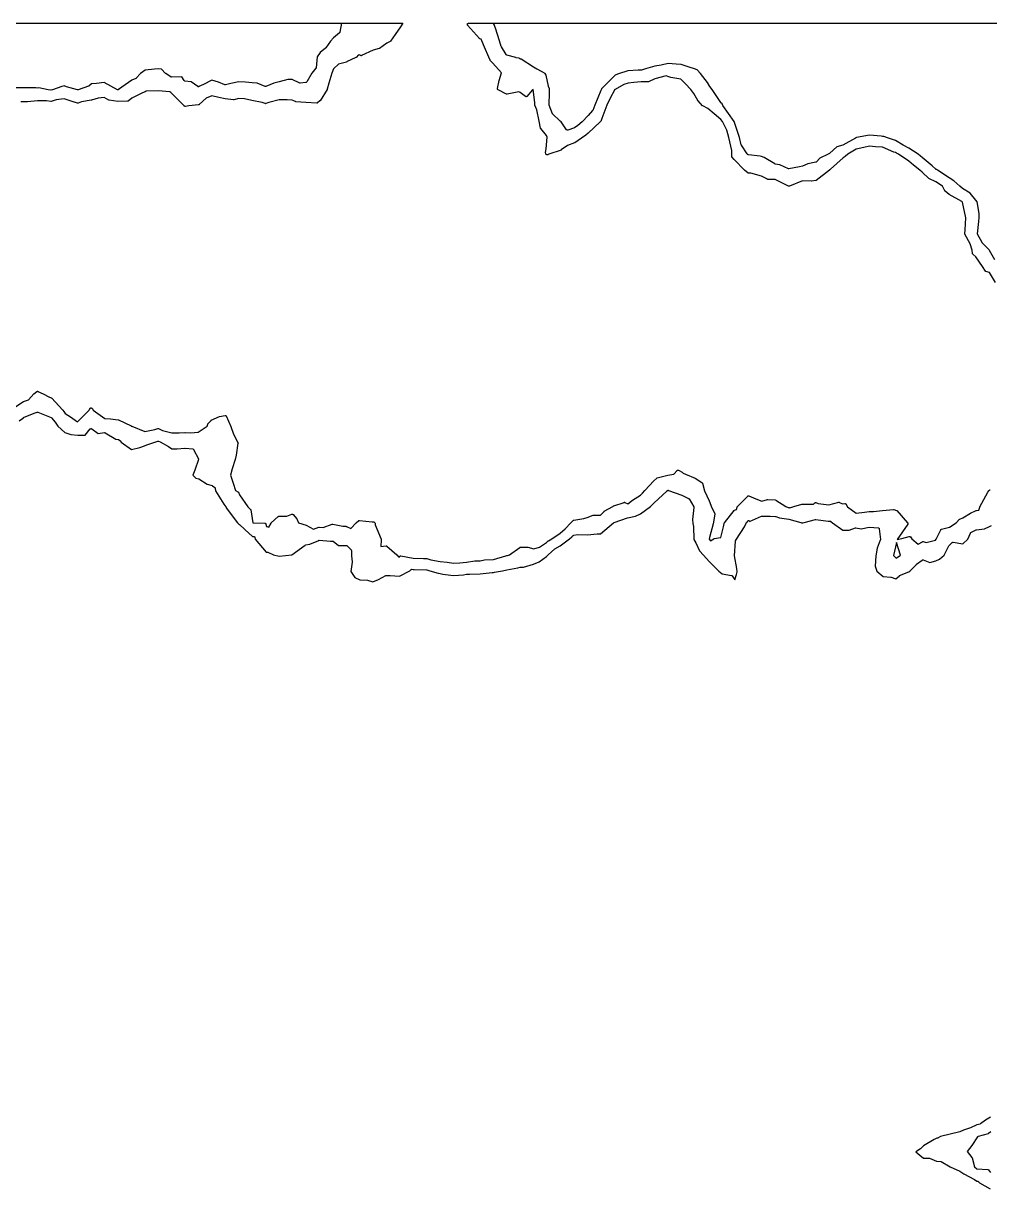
# Model space of a CAD drawing. Header units: millimetres. Extents: x 0 to 500, y 0 to 700.
# Drawn here: x 187.7 to 254.4, y 502.9 to 583.3 of the extents above; entities that cross this region are included whole.
import ezdxf

# ---------------------------------------------------------------- set-up
doc = ezdxf.new("R2010")
doc.units = ezdxf.units.MM
doc.layers.add('CORTE', color=1, linetype='Continuous')
doc.layers.add('GRABADO', color=5, linetype='Continuous')

msp = doc.modelspace()

# ---------------------------------------------------------------- linework, layer by layer
at = {"layer": 'CORTE'}
for points in [[(180.362, 583.33), (198.107, 583.33), (198.658, 583.33), (200.047, 583.33), (200.608, 583.33), (202.699, 583.33), (203.27, 583.33), (203.846, 583.33), (204.669, 583.33), (205.25, 583.33), (205.834, 583.33), (206.538, 583.33), (207.356, 583.33), (207.947, 583.33), (209.356, 583.33), (209.853, 583.33), (211.271, 583.33), (211.586, 583.33), (212.305, 583.33), (213.214, 583.33), (213.938, 583.33), (213.772, 583.091), (213.397, 582.55), (213.085, 582.101), (213.08, 582.093), (213.071, 582.085), (213.064, 582.08), (213.057, 582.076), (212.823, 581.964), (212.307, 581.593), (212.3, 581.588), (212.294, 581.586), (212.289, 581.584), (212.284, 581.582), (211.883, 581.486), (211.075, 581.098), (211.072, 581.097), (211.065, 581.094), (211.051, 581.091), (211.039, 581.091), (211.029, 581.093), (211.018, 581.096), (211.008, 581.1), (210.921, 581.153), (210.84, 581.128), (210.718, 580.982), (210.715, 580.979), (210.71, 580.974), (210.704, 580.969), (210.699, 580.966), (210.694, 580.964), (210.035, 580.659), (210.029, 580.657), (209.495, 580.509), (209.142, 580.179), (209.03, 579.895), (208.814, 579.192), (208.713, 578.788), (208.711, 578.783), (208.709, 578.777), (208.706, 578.771), (208.214, 577.984), (208.211, 577.98), (208.207, 577.974), (208.201, 577.97), (208.031, 577.833), (208.02, 577.826), (208.008, 577.822), (208.005, 577.822), (207.996, 577.819), (207.986, 577.819), (207.221, 577.855), (206.543, 577.918), (206.537, 577.918), (206.526, 577.92), (206.522, 577.921), (206.283, 578.017), (205.952, 578.036), (205.382, 578.036), (204.67, 577.865), (204.471, 577.785), (204.462, 577.783), (204.457, 577.782), (204.452, 577.782), (204.442, 577.782), (204.437, 577.782), (204.432, 577.783), (204.423, 577.785), (204.226, 577.864), (203.506, 578.001), (203.504, 578.001), (203.004, 578.127), (202.602, 578.149), (202.25, 578.053), (202.24, 578.052), (202.231, 578.052), (201.663, 578.12), (201.661, 578.12), (201.223, 578.208), (201.221, 578.208), (200.747, 578.325), (200.344, 578.158), (199.864, 577.713), (199.86, 577.71), (199.855, 577.706), (199.846, 577.702), (199.837, 577.698), (199.828, 577.696), (199.148, 577.622), (198.915, 577.595), (198.906, 577.595), (198.898, 577.596), (198.873, 577.602), (198.856, 577.605), (198.85, 577.607), (198.841, 577.611), (198.835, 577.614), (198.832, 577.616), (198.826, 577.62), (198.819, 577.627), (198.803, 577.647), (197.915, 578.553), (197.831, 578.608), (197.035, 578.674), (196.211, 578.64), (196.146, 578.601), (196.141, 578.599), (195.96, 578.522), (195.223, 578.161), (194.96, 577.959), (194.955, 577.956), (194.944, 577.95), (194.935, 577.947), (194.925, 577.945), (194.258, 577.922), (194.253, 577.922), (194.246, 577.923), (193.654, 578.024), (193.649, 578.025), (193.644, 578.026), (193.635, 578.029), (193.315, 578.214), (192.9, 578.158), (192.425, 578.016), (192.42, 578.014), (191.738, 577.912), (191.502, 577.821), (191.496, 577.819), (191.485, 577.817), (191.468, 577.817), (191.457, 577.82), (191.247, 577.885), (191.246, 577.885), (190.545, 578.122), (189.987, 578.038), (189.646, 577.939), (189.641, 577.937), (189.636, 577.936), (189.625, 577.935), (189.614, 577.936), (189.317, 577.985), (188.703, 577.985), (188.023, 577.908), (188.019, 577.907), (187.548, 577.907)], [(254.859, 565.443), (254.422, 566.131), (254.188, 566.201), (254.176, 566.206), (254.169, 566.211), (254.163, 566.216), (254.154, 566.225), (253.941, 566.538), (253.487, 567.205), (253.292, 567.386), (253.284, 567.392), (253.273, 567.408), (253.27, 567.415), (253.267, 567.423), (253.265, 567.432), (253.235, 567.677), (253.109, 568.101), (252.738, 568.769), (252.735, 568.774), (252.731, 568.787), (252.73, 568.799), (252.73, 568.806), (252.73, 568.81), (252.762, 569.073), (252.791, 569.909), (252.567, 570.984), (252.567, 570.988), (252.528, 571.021), (251.65, 571.517), (251.646, 571.52), (251.365, 571.738), (251.361, 571.741), (251.352, 571.75), (251.347, 571.756), (251.343, 571.762), (251.341, 571.767), (251.192, 572.087), (250.728, 572.391), (250.254, 572.616), (250.247, 572.62), (250.242, 572.624), (249.788, 573.043), (249.617, 573.193), (249.19, 573.541), (249.19, 573.541), (248.867, 573.804), (248.147, 574.297), (248.016, 574.367), (248.013, 574.368), (247.954, 574.406), (247.837, 574.443), (247.833, 574.444), (247.043, 574.785), (246.559, 574.799), (246.557, 574.799), (246.137, 574.84), (245.751, 574.765), (245.235, 574.645), (244.66, 574.3), (244.461, 574.14), (244.328, 574.044), (243.466, 573.268), (243.465, 573.267), (243.404, 573.214), (243.397, 573.208), (243.388, 573.203), (243.384, 573.199), (243.379, 573.194), (242.472, 572.482), (242.467, 572.479), (242.463, 572.476), (242.454, 572.472), (242.442, 572.469), (242.136, 572.427), (242.131, 572.426), (242.124, 572.426), (241.514, 572.45), (240.622, 572.093), (240.616, 572.091), (240.591, 572.086), (240.584, 572.084), (240.566, 572.084), (240.556, 572.087), (240.552, 572.088), (240.546, 572.09), (240.521, 572.101), (240.519, 572.102), (239.631, 572.553), (239.126, 572.553), (239.121, 572.554), (239.108, 572.556), (239.096, 572.561), (238.695, 572.776), (237.951, 572.974), (237.788, 572.987), (237.78, 572.988), (237.767, 572.992), (237.756, 572.998), (237.652, 573.073), (237.648, 573.076), (237.645, 573.079), (237.528, 573.197), (236.815, 573.922), (236.813, 573.924), (236.649, 574.121), (236.645, 574.125), (236.641, 574.133), (236.639, 574.138), (236.637, 574.141), (236.634, 574.151), (236.633, 574.161), (236.633, 574.166), (236.633, 574.548), (236.438, 575.455), (236.296, 575.953), (235.99, 576.545), (235.888, 576.681), (235.431, 577.082), (234.975, 577.447), (234.631, 577.63), (234.623, 577.635), (234.613, 577.643), (234.31, 577.978), (234.305, 577.985), (234.301, 577.991), (234.027, 578.484), (233.819, 578.759), (233.437, 579.147), (233.127, 579.462), (232.438, 579.589), (232.433, 579.59), (232.215, 579.66), (232.111, 579.693), (231.336, 579.499), (230.883, 579.295), (230.876, 579.292), (230.861, 579.288), (230.852, 579.287), (230.389, 579.287), (229.881, 579.232), (229.475, 579.202), (229.193, 579.096), (228.578, 578.765), (228.576, 578.763), (228.215, 578.125), (228.024, 577.669), (227.676, 576.767), (227.62, 576.622), (227.618, 576.619), (227.615, 576.613), (227.61, 576.605), (227.549, 576.536), (227.547, 576.534), (226.73, 575.749), (226.567, 575.608), (226.563, 575.605), (226.261, 575.411), (225.797, 575.077), (225.789, 575.071), (225.781, 575.068), (225.298, 574.883), (224.868, 574.588), (224.86, 574.582), (224.015, 574.293), (223.963, 574.264), (223.932, 574.247), (223.918, 574.242), (223.905, 574.24), (223.896, 574.24), (223.886, 574.242), (223.872, 574.245), (223.863, 574.25), (223.861, 574.252), (223.833, 574.27), (223.823, 574.277), (223.815, 574.287), (223.81, 574.294), (223.806, 574.304), (223.804, 574.31), (223.802, 574.317), (223.801, 574.322), (223.799, 574.348), (223.786, 574.393), (223.785, 574.399), (223.784, 574.408), (223.784, 574.415), (223.784, 574.421), (223.826, 574.673), (223.903, 575.459), (223.837, 575.594), (223.445, 576.065), (223.441, 576.07), (223.438, 576.076), (223.436, 576.079), (223.435, 576.083), (223.432, 576.09), (223.332, 576.57), (223.169, 577.354), (223.037, 577.67), (223.035, 577.676), (223.034, 577.683), (223.032, 577.691), (223.032, 577.698), (223.038, 577.86), (222.927, 578.752), (222.875, 578.741), (222.495, 578.286), (222.489, 578.28), (222.483, 578.275), (222.472, 578.268), (222.462, 578.265), (222.454, 578.263), (222.441, 578.261), (222.431, 578.263), (222.427, 578.263), (222.415, 578.266), (222.402, 578.272), (222.024, 578.545), (222.024, 578.545), (221.933, 578.61), (221.132, 578.444), (221.121, 578.444), (221.107, 578.445), (221.093, 578.449), (220.503, 578.742), (220.5, 578.744), (220.493, 578.748), (220.485, 578.756), (220.482, 578.759), (220.478, 578.764), (220.473, 578.772), (220.469, 578.779), (220.467, 578.787), (220.465, 578.793), (220.464, 578.801), (220.464, 578.808), (220.464, 578.816), (220.465, 578.822), (220.581, 579.377), (220.582, 579.38), (220.737, 579.901), (220.139, 580.57), (219.962, 580.769), (219.959, 580.772), (219.954, 580.779), (219.95, 580.786), (219.948, 580.791), (219.869, 581.003), (219.556, 581.686), (219.377, 582.116), (219.335, 582.229), (219.248, 582.254), (219.248, 582.254), (219.235, 582.258), (219.224, 582.266), (219.221, 582.268), (219.215, 582.273), (218.398, 583.207), (218.394, 583.212), (218.388, 583.222), (218.385, 583.231), (218.382, 583.238), (218.381, 583.247), (218.381, 583.252), (218.381, 583.261), (218.382, 583.268), (218.383, 583.274), (218.386, 583.283), (218.389, 583.289), (218.393, 583.296), (218.398, 583.303), (218.401, 583.306), (218.407, 583.312), (218.418, 583.32), (218.434, 583.327), (218.446, 583.329), (218.451, 583.33), (218.456, 583.33), (220.789, 583.33), (222.021, 583.33), (224.613, 583.33), (226.074, 583.33), (226.743, 583.33), (227.503, 583.33), (228.932, 583.33), (229.682, 583.33), (230.394, 583.33), (230.952, 583.33), (231.762, 583.33), (232.479, 583.33), (233.173, 583.33), (233.892, 583.33), (234.594, 583.33), (236.038, 583.33), (236.75, 583.33), (252.552, 583.33), (253.113, 583.33), (256.022, 583.33)], [(186.855, 556.652), (187.733, 557.217), (187.741, 557.221), (188.077, 557.337), (188.451, 557.739), (188.454, 557.742), (188.651, 557.909), (188.655, 557.912), (188.66, 557.915), (188.665, 557.918), (188.674, 557.922), (188.682, 557.925), (188.691, 557.926), (188.707, 557.926), (188.716, 557.924), (188.724, 557.922), (188.73, 557.92), (189.095, 557.755), (189.098, 557.754), (189.475, 557.54), (189.651, 557.482), (189.658, 557.479), (189.663, 557.477), (189.67, 557.472), (189.678, 557.465), (190.449, 556.624), (190.45, 556.622), (190.529, 556.523), (190.531, 556.52), (190.606, 556.404), (190.991, 556.16), (190.993, 556.159), (191.47, 555.815), (192.261, 556.623), (192.293, 556.673), (192.342, 556.749), (192.344, 556.753), (192.349, 556.758), (192.356, 556.765), (192.369, 556.775), (192.387, 556.781), (192.4, 556.783), (192.409, 556.783), (192.414, 556.782), (192.424, 556.781), (192.437, 556.775), (192.443, 556.772), (192.452, 556.767), (192.46, 556.758), (192.461, 556.756), (192.518, 556.688), (192.522, 556.684), (192.556, 556.628), (193.358, 556.05), (193.734, 556.014), (194.269, 555.963), (194.276, 555.961), (194.285, 555.958), (195.174, 555.531), (195.178, 555.529), (195.205, 555.512), (195.213, 555.512), (195.227, 555.51), (196.117, 555.141), (196.806, 555.284), (197.015, 555.352), (197.027, 555.355), (197.045, 555.355), (197.06, 555.352), (197.068, 555.348), (197.329, 555.216), (197.972, 555.055), (198.482, 555.055), (198.885, 555.092), (198.892, 555.092), (199.292, 555.055), (199.789, 555.11), (200.407, 555.514), (200.491, 555.715), (200.496, 555.725), (200.504, 555.734), (200.693, 555.915), (200.702, 555.923), (201.262, 556.192), (201.269, 556.193), (201.273, 556.195), (201.657, 556.26), (201.659, 556.26), (201.668, 556.262), (201.682, 556.26), (201.694, 556.257), (201.707, 556.251), (201.714, 556.245), (201.719, 556.241), (201.726, 556.234), (201.73, 556.229), (201.731, 556.226), (201.734, 556.221), (202.06, 555.494), (202.062, 555.49), (202.229, 554.971), (202.539, 554.385), (202.541, 554.38), (202.544, 554.373), (202.546, 554.365), (202.547, 554.357), (202.547, 554.349), (202.546, 554.343), (202.422, 553.523), (202.421, 553.519), (202.346, 553.22), (202.133, 552.581), (202.04, 552.133), (202.211, 551.586), (202.373, 551.07), (202.543, 550.984), (202.549, 550.981), (202.562, 550.971), (202.568, 550.964), (202.571, 550.961), (202.573, 550.957), (202.576, 550.953), (202.659, 550.783), (203.234, 549.955), (203.42, 549.776), (203.423, 549.773), (203.428, 549.767), (203.432, 549.761), (203.436, 549.755), (203.439, 549.748), (203.441, 549.739), (203.442, 549.734), (203.57, 548.85), (204.41, 548.817), (204.413, 548.816), (204.426, 548.815), (204.443, 548.806), (204.451, 548.8), (204.457, 548.795), (204.462, 548.789), (204.466, 548.783), (204.47, 548.776), (204.473, 548.77), (204.476, 548.763), (204.477, 548.757), (204.511, 548.588), (204.678, 548.555), (204.831, 548.831), (204.835, 548.837), (204.842, 548.846), (205.326, 549.282), (205.329, 549.285), (205.334, 549.288), (205.342, 549.292), (205.355, 549.297), (205.364, 549.299), (205.364, 549.299), (205.369, 549.299), (205.927, 549.299), (206.272, 549.436), (206.276, 549.437), (206.285, 549.44), (206.295, 549.441), (206.305, 549.441), (206.315, 549.44), (206.324, 549.437), (206.329, 549.435), (206.331, 549.435), (206.339, 549.43), (206.35, 549.422), (206.355, 549.417), (206.598, 549.126), (206.603, 549.119), (206.607, 549.112), (206.714, 548.855), (207.251, 548.683), (207.254, 548.682), (207.259, 548.68), (207.761, 548.399), (208.126, 548.536), (208.135, 548.539), (208.144, 548.54), (208.148, 548.541), (208.155, 548.541), (208.434, 548.52), (209.056, 548.747), (209.064, 548.749), (209.074, 548.751), (209.084, 548.751), (209.089, 548.75), (209.092, 548.75), (209.792, 548.604), (210.01, 548.604), (210.019, 548.602), (210.029, 548.6), (210.339, 548.462), (210.699, 548.847), (210.703, 548.851), (210.885, 548.996), (210.892, 549.002), (210.902, 549.007), (210.908, 549.009), (210.917, 549.011), (210.927, 549.012), (210.935, 549.012), (211.821, 548.924), (211.829, 548.923), (211.839, 548.919), (211.845, 548.917), (211.862, 548.907), (211.872, 548.912), (211.877, 548.913), (211.88, 548.914), (211.897, 548.917), (211.913, 548.914), (211.925, 548.911), (211.934, 548.905), (211.939, 548.902), (211.944, 548.899), (211.948, 548.896), (211.997, 548.844), (212.002, 548.839), (212.005, 548.834), (212.008, 548.83), (212.011, 548.824), (212.013, 548.816), (212.015, 548.809), (212.016, 548.801), (212.017, 548.795), (212.017, 548.709), (212.433, 547.71), (212.435, 547.703), (212.436, 547.698), (212.438, 547.692), (212.438, 547.684), (212.438, 547.68), (212.406, 547.215), (212.781, 547.252), (212.789, 547.252), (212.798, 547.251), (212.809, 547.248), (212.823, 547.242), (212.829, 547.237), (212.832, 547.235), (213.507, 546.628), (213.509, 546.626), (213.63, 546.496), (213.684, 546.484), (213.731, 546.536), (213.735, 546.54), (213.739, 546.544), (213.752, 546.552), (213.773, 546.558), (213.79, 546.558), (214.644, 546.416), (215.354, 546.392), (215.565, 546.385), (215.574, 546.385), (215.585, 546.382), (215.871, 546.296), (216.501, 546.178), (216.99, 546.123), (217.419, 546.056), (217.872, 546.091), (218.334, 546.127), (218.9, 546.215), (218.904, 546.215), (219.261, 546.231), (219.561, 546.282), (219.566, 546.283), (220.182, 546.306), (221.043, 546.573), (221.106, 546.589), (221.145, 546.595), (221.281, 546.639), (222.008, 547.148), (222.013, 547.151), (222.022, 547.156), (222.034, 547.159), (222.043, 547.16), (222.554, 547.16), (222.563, 547.158), (222.974, 547.059), (223.371, 547.154), (223.853, 547.493), (223.964, 547.599), (223.969, 547.604), (223.976, 547.609), (224.212, 547.746), (224.782, 548.133), (225.129, 548.425), (225.524, 548.846), (225.525, 548.848), (225.704, 549.019), (225.709, 549.023), (225.718, 549.029), (225.729, 549.034), (225.735, 549.035), (225.738, 549.036), (226.43, 549.147), (226.656, 549.217), (227.075, 549.366), (227.08, 549.367), (227.088, 549.369), (227.573, 549.369), (227.823, 549.638), (227.831, 549.644), (227.837, 549.648), (228.438, 549.965), (228.475, 550.009), (228.48, 550.015), (228.489, 550.022), (228.5, 550.029), (229.203, 550.259), (229.214, 550.262), (229.229, 550.262), (229.234, 550.262), (229.239, 550.261), (229.251, 550.258), (229.451, 550.158), (229.778, 550.403), (229.78, 550.405), (230.338, 550.757), (230.475, 550.895), (230.627, 551.068), (231.259, 551.747), (231.473, 551.936), (231.483, 551.944), (231.497, 551.949), (232.221, 552.142), (232.225, 552.143), (232.648, 552.2), (232.869, 552.465), (232.873, 552.47), (232.884, 552.479), (232.895, 552.484), (232.904, 552.488), (232.918, 552.491), (232.935, 552.491), (232.944, 552.488), (232.953, 552.486), (233.205, 552.348), (233.212, 552.343), (233.215, 552.34), (233.28, 552.277), (233.434, 552.197), (234.114, 551.925), (234.122, 551.923), (234.579, 551.619), (234.587, 551.614), (234.6, 551.599), (234.606, 551.588), (234.608, 551.583), (234.61, 551.579), (234.758, 551.044), (235.086, 550.357), (235.087, 550.353), (235.196, 550.058), (235.197, 550.054), (235.228, 549.933), (235.467, 549.48), (235.469, 549.475), (235.471, 549.468), (235.473, 549.461), (235.474, 549.455), (235.475, 549.446), (235.474, 549.439), (235.474, 549.435), (235.352, 548.777), (235.09, 547.836), (235.073, 547.706), (235.169, 547.609), (235.398, 547.745), (235.405, 547.751), (235.422, 547.756), (235.883, 547.835), (236.076, 548.563), (236.119, 548.809), (236.12, 548.813), (236.122, 548.821), (236.127, 548.831), (236.13, 548.836), (236.132, 548.839), (236.813, 549.692), (236.821, 549.7), (236.828, 549.705), (236.833, 549.708), (236.964, 549.77), (237.008, 549.927), (237.01, 549.933), (237.013, 549.94), (237.016, 549.946), (237.022, 549.953), (237.742, 550.694), (237.746, 550.698), (237.754, 550.704), (237.767, 550.712), (237.782, 550.716), (237.791, 550.717), (237.801, 550.717), (237.81, 550.716), (237.82, 550.713), (238.31, 550.503), (238.725, 550.35), (239.1, 550.453), (239.109, 550.456), (239.12, 550.456), (239.651, 550.422), (239.658, 550.422), (239.668, 550.42), (239.675, 550.418), (239.685, 550.413), (240.382, 549.973), (240.536, 549.909), (240.587, 549.902), (240.592, 549.901), (240.657, 549.883), (240.926, 549.976), (240.928, 549.977), (241.476, 550.128), (241.481, 550.13), (241.496, 550.132), (242.273, 550.132), (242.379, 550.226), (242.384, 550.23), (242.389, 550.233), (242.395, 550.236), (242.404, 550.24), (242.414, 550.242), (242.423, 550.244), (242.432, 550.244), (242.446, 550.242), (242.611, 550.176), (243.349, 550.078), (244.032, 550.26), (244.042, 550.261), (244.057, 550.261), (244.068, 550.258), (244.074, 550.256), (244.291, 550.159), (244.441, 550.18), (244.453, 550.18), (244.463, 550.178), (244.471, 550.176), (244.48, 550.172), (244.49, 550.166), (244.498, 550.159), (244.506, 550.15), (244.622, 549.958), (245.227, 549.522), (245.8, 549.591), (246.117, 549.629), (246.121, 549.63), (246.135, 549.63), (246.431, 549.619), (247.051, 549.705), (247.81, 549.775), (247.819, 549.775), (247.829, 549.773), (247.838, 549.771), (248.017, 549.699), (248.026, 549.694), (248.037, 549.686), (248.781, 548.843), (248.785, 548.838), (248.79, 548.83), (248.793, 548.824), (248.795, 548.819), (248.797, 548.81), (248.799, 548.801), (248.799, 548.795), (248.799, 548.788), (248.797, 548.778), (248.795, 548.771), (248.794, 548.767), (248.791, 548.76), (248.786, 548.753), (248.064, 547.7), (248.391, 547.756), (248.896, 547.907), (248.902, 547.908), (248.907, 547.908), (248.917, 547.908), (248.929, 547.907), (248.938, 547.904), (248.948, 547.9), (248.958, 547.893), (248.966, 547.886), (248.973, 547.877), (249.069, 547.733), (249.503, 547.362), (249.801, 547.541), (249.803, 547.543), (249.812, 547.547), (249.825, 547.55), (249.834, 547.551), (249.843, 547.551), (249.852, 547.55), (249.858, 547.549), (250.07, 547.485), (250.716, 547.64), (250.76, 547.718), (251.08, 548.368), (251.083, 548.375), (251.089, 548.382), (251.094, 548.388), (251.103, 548.396), (251.109, 548.4), (251.114, 548.402), (251.123, 548.406), (251.129, 548.408), (251.661, 548.54), (252.133, 548.852), (252.367, 549.089), (252.37, 549.092), (252.377, 549.097), (252.385, 549.101), (252.583, 549.196), (253.111, 549.501), (253.113, 549.502), (253.514, 549.699), (253.522, 549.702), (253.532, 549.704), (253.699, 549.723), (253.771, 549.934), (253.774, 549.939), (254.32, 550.952), (254.321, 550.953), (254.384, 551.059), (254.401, 551.082), (254.407, 551.088), (254.412, 551.092), (254.43, 551.105), (254.436, 551.108), (254.446, 551.113), (254.477, 551.119)], [(254.519, 506.802), (254.355, 506.686), (254.351, 506.682), (254.342, 506.678), (254.337, 506.675), (254.331, 506.673), (253.643, 506.485), (253.601, 506.448), (253.22, 505.866), (253.219, 505.864), (252.893, 505.441), (253.217, 505.021), (253.221, 505.015), (253.227, 505.003), (253.392, 504.375), (253.57, 504.253), (254.307, 504.199), (254.313, 504.198), (254.322, 504.196), (254.327, 504.194), (254.336, 504.191), (254.344, 504.184), (254.353, 504.178), (254.496, 503.996)]]:
    msp.add_lwpolyline(points, dxfattribs=at)
msp.add_lwpolyline([(248.001, 547.49), (247.815, 546.595), (247.996, 546.414), (248.286, 546.603), (248.001, 547.49)], close=True, dxfattribs=at)
at = {"layer": 'GRABADO'}
for points in [[(180.362, 583.33), (193.219, 583.33), (193.835, 583.33), (195.388, 583.33), (196.015, 583.33), (198.352, 583.33), (198.99, 583.33), (199.634, 583.33), (200.554, 583.33), (201.203, 583.33), (201.856, 583.33), (202.643, 583.33), (203.557, 583.33), (204.218, 583.33), (205.792, 583.33), (206.347, 583.33), (207.933, 583.33), (208.284, 583.33), (209.088, 583.33), (209.702, 583.33), (209.585, 582.719), (209.583, 582.714), (209.58, 582.704), (209.574, 582.694), (209.571, 582.69), (209.565, 582.683), (209.131, 582.326), (208.929, 582.097), (208.605, 581.63), (208.603, 581.627), (208.596, 581.619), (208.59, 581.615), (208.209, 581.317), (208.01, 581.006), (207.938, 580.259), (207.937, 580.254), (207.936, 580.248), (207.934, 580.241), (207.929, 580.231), (207.925, 580.224), (207.655, 579.877), (207.29, 579.279), (207.286, 579.274), (207.279, 579.266), (207.274, 579.261), (207.27, 579.258), (207.257, 579.25), (207.245, 579.247), (207.239, 579.245), (206.84, 579.202), (206.825, 579.202), (206.81, 579.206), (206.282, 579.44), (205.986, 579.458), (205.393, 579.294), (205.019, 579.191), (204.473, 578.972), (204.464, 578.969), (204.447, 578.967), (204.437, 578.968), (204.43, 578.969), (204.421, 578.972), (203.881, 579.188), (203.518, 579.217), (203.516, 579.217), (203.067, 579.271), (202.601, 579.291), (202.05, 579.173), (201.684, 579.082), (201.668, 579.079), (201.653, 579.082), (201.65, 579.083), (201.644, 579.084), (201.202, 579.267), (200.748, 579.398), (200.161, 579.116), (199.85, 578.958), (199.847, 578.956), (199.834, 578.951), (199.82, 578.949), (199.811, 578.949), (199.801, 578.951), (199.796, 578.952), (199.783, 578.956), (199.772, 578.963), (199.318, 579.298), (198.885, 579.345), (198.879, 579.345), (198.861, 579.35), (198.847, 579.358), (198.838, 579.365), (198.832, 579.371), (198.828, 579.377), (198.825, 579.381), (198.677, 579.639), (197.962, 579.609), (197.951, 579.609), (197.94, 579.612), (197.935, 579.614), (197.934, 579.615), (197.927, 579.617), (197.558, 579.855), (197.554, 579.857), (197.543, 579.866), (197.272, 580.171), (197.036, 580.18), (196.772, 580.17), (196.137, 580.088), (195.809, 579.863), (195.517, 579.533), (195.515, 579.531), (195.508, 579.524), (195.499, 579.519), (195.495, 579.517), (195.221, 579.394), (194.306, 578.753), (194.302, 578.751), (194.29, 578.744), (194.286, 578.742), (194.281, 578.74), (194.272, 578.738), (194.262, 578.737), (194.252, 578.737), (194.245, 578.738), (194.237, 578.739), (194.229, 578.741), (194.22, 578.745), (193.316, 579.249), (192.785, 579.181), (192.434, 579.15), (192.242, 578.996), (192.24, 578.995), (192.235, 578.992), (192.226, 578.987), (191.5, 578.738), (191.488, 578.735), (191.473, 578.735), (191.469, 578.736), (191.463, 578.736), (190.702, 578.945), (190.696, 578.947), (190.545, 579.018), (190.378, 578.972), (189.748, 578.738), (189.745, 578.737), (189.651, 578.709), (189.644, 578.706), (189.625, 578.705), (189.617, 578.705), (189.437, 578.734), (188.803, 578.866), (188.7, 578.862), (188.698, 578.862), (188.587, 578.866), (186.955, 578.866)], [(254.793, 567.006), (254.44, 567.652), (254.413, 567.69), (253.936, 568.171), (253.931, 568.176), (253.923, 568.187), (253.611, 568.771), (253.608, 568.776), (253.606, 568.782), (253.604, 568.79), (253.603, 568.797), (253.603, 568.806), (253.702, 569.643), (253.726, 569.916), (253.71, 570.196), (253.582, 570.997), (253.485, 571.128), (253.092, 571.6), (252.577, 571.929), (252.573, 571.931), (252.394, 572.082), (251.968, 572.465), (251.651, 572.668), (250.832, 573.19), (250.827, 573.194), (250.822, 573.199), (250.788, 573.24), (250.767, 573.238), (250.756, 573.238), (250.742, 573.242), (250.732, 573.246), (250.725, 573.25), (250.718, 573.255), (250.477, 573.48), (249.79, 574.068), (249.674, 574.163), (249.505, 574.301), (248.874, 574.7), (248.473, 574.914), (248.47, 574.915), (247.954, 575.243), (247.454, 575.402), (247.453, 575.402), (247.14, 575.515), (247.055, 575.52), (246.95, 575.527), (246.948, 575.527), (246.137, 575.604), (245.248, 575.436), (245.213, 575.432), (245.211, 575.432), (245.193, 575.415), (245.186, 575.41), (244.314, 574.918), (244.308, 574.915), (244.302, 574.913), (243.897, 574.799), (243.403, 574.354), (243.395, 574.347), (243.296, 574.298), (243.296, 574.298), (242.71, 574.017), (242.484, 573.76), (242.483, 573.759), (242.477, 573.752), (242.464, 573.744), (242.459, 573.741), (242.458, 573.741), (242.453, 573.739), (242.445, 573.737), (241.897, 573.627), (241.53, 573.474), (241.526, 573.472), (241.519, 573.47), (241.309, 573.426), (240.585, 573.275), (240.575, 573.274), (240.56, 573.275), (240.547, 573.28), (239.946, 573.562), (239.63, 573.616), (239.617, 573.621), (238.882, 574.061), (238.699, 574.141), (238.606, 574.162), (237.783, 574.244), (237.776, 574.246), (237.767, 574.248), (237.757, 574.254), (237.748, 574.26), (237.742, 574.266), (237.699, 574.313), (237.696, 574.317), (237.694, 574.321), (237.305, 574.924), (237.303, 574.927), (237.3, 574.934), (237.297, 574.942), (237.17, 575.452), (236.803, 576.553), (236.032, 577.651), (236.029, 577.656), (235.976, 577.764), (235.891, 577.842), (235.887, 577.847), (235.882, 577.853), (235.294, 578.765), (235.134, 578.977), (234.956, 579.236), (234.477, 579.871), (234.252, 580.107), (234.064, 580.198), (233.698, 580.295), (233.694, 580.296), (233.148, 580.496), (232.795, 580.52), (232.245, 580.556), (231.768, 580.429), (231.327, 580.361), (230.685, 580.183), (230.404, 580.105), (230.396, 580.104), (230.185, 580.091), (229.472, 580.047), (228.829, 579.849), (228.628, 579.774), (228.578, 579.747), (227.908, 579.053), (227.906, 579.051), (227.656, 578.818), (227.655, 578.817), (227.64, 578.804), (227.635, 578.786), (227.606, 578.698), (227.177, 577.669), (227.04, 577.314), (227.037, 577.309), (227.033, 577.302), (226.735, 576.961), (226.734, 576.96), (226.316, 576.53), (226.015, 576.27), (226.011, 576.267), (225.791, 576.125), (225.783, 576.121), (225.318, 575.962), (225.311, 575.959), (225.295, 575.957), (225.279, 575.958), (225.266, 575.962), (225.26, 575.965), (225.255, 575.967), (225.246, 575.973), (225.238, 575.981), (225.236, 575.983), (225.233, 575.987), (224.862, 576.53), (224.783, 576.583), (224.777, 576.587), (224.284, 577.061), (224.278, 577.068), (224.274, 577.074), (224.272, 577.079), (224.026, 577.67), (224.024, 577.676), (224.022, 577.683), (224.021, 577.691), (224.021, 577.698), (224.05, 578.54), (224.05, 578.795), (223.986, 578.968), (223.984, 578.973), (223.983, 578.98), (223.829, 579.745), (223.766, 579.864), (223.192, 580.155), (223.19, 580.156), (222.941, 580.3), (222.938, 580.301), (222.104, 580.861), (222.038, 580.861), (222.024, 580.865), (222.019, 580.867), (222.013, 580.87), (222.006, 580.874), (221.996, 580.881), (221.968, 580.915), (221.745, 580.957), (221.741, 580.958), (221.097, 581.136), (221.092, 581.138), (221.083, 581.142), (221.07, 581.152), (221.06, 581.163), (221.057, 581.168), (220.729, 581.715), (220.727, 581.719), (220.725, 581.724), (220.591, 582.114), (220.591, 582.115), (220.327, 582.986), (220.226, 583.229), (220.223, 583.237), (220.221, 583.248), (220.221, 583.255), (220.221, 583.262), (220.223, 583.271), (220.224, 583.276), (220.226, 583.282), (220.23, 583.289), (220.234, 583.298), (220.243, 583.307), (220.25, 583.314), (220.258, 583.32), (220.275, 583.327), (220.291, 583.33), (220.296, 583.33), (222.845, 583.33), (224.477, 583.33), (225.224, 583.33), (226.074, 583.33), (227.671, 583.33), (228.509, 583.33), (229.305, 583.33), (229.929, 583.33), (230.834, 583.33), (231.635, 583.33), (232.411, 583.33), (233.215, 583.33), (233.999, 583.33), (235.613, 583.33), (236.409, 583.33), (247.096, 583.33), (247.722, 583.33), (250.974, 583.33), (251.615, 583.33), (252.431, 583.33), (253.413, 583.33), (255.851, 583.33)], [(187.449, 555.883), (187.729, 556.102), (187.736, 556.107), (187.742, 556.11), (188.482, 556.419), (188.676, 556.493), (188.685, 556.495), (188.694, 556.496), (188.704, 556.496), (188.713, 556.495), (188.722, 556.493), (188.729, 556.49), (188.947, 556.383), (189.657, 556.114), (189.666, 556.109), (189.673, 556.103), (189.68, 556.097), (189.921, 555.793), (189.923, 555.79), (190.101, 555.513), (190.591, 555.083), (190.995, 554.937), (191.482, 554.889), (191.985, 554.889), (192.348, 555.324), (192.352, 555.329), (192.357, 555.334), (192.363, 555.338), (192.376, 555.345), (192.395, 555.35), (192.414, 555.35), (192.423, 555.348), (192.424, 555.347), (192.433, 555.345), (192.442, 555.34), (192.446, 555.338), (192.9, 555.005), (193.32, 555.079), (193.326, 555.079), (193.342, 555.079), (193.356, 555.075), (193.363, 555.072), (193.368, 555.069), (194.122, 554.617), (194.27, 554.598), (194.275, 554.597), (194.287, 554.594), (194.393, 554.527), (194.399, 554.523), (194.408, 554.515), (194.413, 554.508), (194.482, 554.406), (195.198, 553.896), (195.776, 554.05), (196.084, 554.161), (196.252, 554.222), (196.807, 554.421), (196.808, 554.422), (197.011, 554.489), (197.013, 554.489), (197.026, 554.493), (197.041, 554.493), (197.053, 554.491), (197.063, 554.488), (197.068, 554.486), (197.183, 554.427), (197.184, 554.427), (197.748, 554.112), (197.986, 553.949), (198.358, 553.949), (198.885, 553.997), (198.892, 553.997), (199.429, 553.948), (199.435, 553.946), (199.438, 553.945), (199.451, 553.941), (199.462, 553.933), (199.47, 553.927), (199.478, 553.917), (199.481, 553.911), (199.825, 553.274), (199.827, 553.268), (199.829, 553.262), (199.831, 553.256), (199.832, 553.247), (199.832, 553.238), (199.832, 553.23), (199.83, 553.223), (199.829, 553.218), (199.576, 552.479), (199.575, 552.477), (199.437, 552.145), (199.636, 551.933), (199.833, 551.882), (199.842, 551.88), (199.851, 551.875), (199.854, 551.874), (200.421, 551.509), (200.766, 551.412), (200.771, 551.41), (200.78, 551.405), (200.948, 551.275), (200.956, 551.27), (200.967, 551.256), (200.971, 551.249), (200.976, 551.238), (200.979, 551.227), (200.979, 551.223), (200.998, 551.043), (201.567, 550.144), (201.707, 549.947), (201.709, 549.943), (201.712, 549.939), (201.715, 549.931), (201.717, 549.924), (201.719, 549.916), (201.719, 549.91), (201.719, 549.901), (201.73, 549.882), (202.51, 548.842), (202.574, 548.773), (202.634, 548.741), (202.641, 548.736), (203.028, 548.384), (203.028, 548.384), (203.551, 547.903), (203.64, 547.899), (203.649, 547.899), (203.663, 547.895), (203.671, 547.892), (203.681, 547.886), (203.688, 547.88), (203.692, 547.877), (203.699, 547.869), (203.702, 547.863), (203.705, 547.86), (203.708, 547.853), (203.71, 547.846), (203.712, 547.84), (203.737, 547.716), (204.484, 546.82), (204.589, 546.815), (204.598, 546.815), (204.613, 546.81), (204.994, 546.642), (205.379, 546.537), (206.271, 546.641), (207.182, 547.304), (207.188, 547.308), (207.201, 547.314), (207.209, 547.316), (207.514, 547.382), (208.126, 547.635), (208.135, 547.639), (208.148, 547.64), (208.156, 547.64), (208.928, 547.576), (209.076, 547.587), (209.09, 547.587), (209.104, 547.583), (209.111, 547.58), (209.116, 547.577), (209.121, 547.574), (209.495, 547.289), (210.01, 547.289), (210.022, 547.287), (210.031, 547.284), (210.043, 547.28), (210.054, 547.271), (210.352, 546.973), (210.357, 546.967), (210.364, 546.957), (210.366, 546.951), (210.369, 546.945), (210.371, 546.937), (210.372, 546.929), (210.372, 546.923), (210.372, 546.577), (210.437, 546.151), (210.437, 546.146), (210.437, 546.139), (210.437, 546.133), (210.328, 545.478), (210.615, 545.08), (210.951, 544.919), (211.481, 544.887), (211.49, 544.885), (211.854, 544.78), (212.259, 544.935), (212.748, 545.21), (212.752, 545.213), (212.762, 545.216), (212.77, 545.218), (212.78, 545.22), (213.05, 545.22), (213.696, 545.153), (214.409, 545.52), (214.495, 545.617), (214.501, 545.623), (214.512, 545.63), (214.52, 545.634), (214.53, 545.638), (214.544, 545.64), (214.554, 545.64), (214.56, 545.639), (214.644, 545.625), (214.713, 545.623), (215.565, 545.594), (215.569, 545.594), (215.58, 545.593), (215.585, 545.591), (215.784, 545.531), (216.367, 545.366), (216.503, 545.342), (216.688, 545.309), (217.418, 545.219), (218.108, 545.262), (218.331, 545.294), (218.336, 545.295), (218.541, 545.295), (219.263, 545.316), (220.088, 545.412), (220.187, 545.415), (220.267, 545.431), (220.805, 545.533), (221.101, 545.606), (221.104, 545.607), (221.863, 545.733), (222.027, 545.786), (222.034, 545.787), (222.043, 545.788), (222.249, 545.788), (222.948, 545.986), (223.332, 546.162), (223.854, 546.516), (223.972, 546.626), (224.42, 547.051), (224.426, 547.058), (224.786, 547.267), (225.445, 547.742), (225.594, 547.867), (225.698, 547.978), (225.7, 547.98), (225.71, 547.989), (225.725, 547.997), (225.736, 548), (225.986, 548.045), (225.995, 548.045), (226.678, 548.007), (227.334, 548.079), (227.578, 548.079), (228.477, 548.843), (228.479, 548.844), (228.491, 548.854), (228.495, 548.856), (228.497, 548.857), (228.505, 548.862), (228.511, 548.864), (229.433, 549.185), (229.437, 549.187), (229.987, 549.315), (230.348, 549.475), (231.034, 549.963), (231.152, 550.082), (231.256, 550.2), (231.258, 550.202), (232.173, 551.056), (232.186, 551.069), (232.195, 551.077), (232.211, 551.085), (232.219, 551.087), (232.226, 551.089), (232.24, 551.09), (232.247, 551.089), (232.259, 551.088), (232.273, 551.081), (232.273, 551.081), (233.189, 550.757), (233.193, 550.756), (233.656, 550.527), (233.663, 550.524), (233.675, 550.515), (233.68, 550.51), (233.685, 550.505), (233.689, 550.499), (234.02, 549.943), (234.023, 549.937), (234.025, 549.931), (234.027, 549.924), (234.029, 549.917), (234.029, 549.911), (234.029, 549.903), (234.029, 549.898), (233.931, 549.075), (233.956, 548.803), (233.986, 548.587), (233.986, 548.583), (234.023, 547.703), (234.157, 547.455), (234.409, 546.921), (234.688, 546.621), (235.072, 546.185), (235.368, 545.87), (235.742, 545.516), (235.975, 545.325), (236.623, 545.219), (236.63, 545.217), (236.635, 545.215), (236.643, 545.212), (236.655, 545.204), (236.662, 545.198), (236.664, 545.195), (236.668, 545.19), (236.848, 544.916), (236.969, 545.272), (237.005, 545.463), (236.987, 545.681), (236.83, 546.56), (236.83, 546.567), (236.83, 546.573), (236.889, 547.575), (236.89, 547.581), (236.891, 547.588), (236.894, 547.596), (236.896, 547.602), (236.899, 547.606), (236.973, 547.723), (237.512, 548.569), (237.632, 548.829), (237.634, 548.832), (237.638, 548.838), (237.645, 548.846), (237.65, 548.851), (237.655, 548.855), (237.662, 548.86), (237.706, 548.88), (237.725, 548.948), (237.728, 548.958), (237.734, 548.968), (237.741, 548.977), (237.748, 548.983), (237.753, 548.987), (237.765, 548.994), (237.779, 548.998), (237.791, 549), (237.801, 549), (237.812, 548.998), (237.822, 548.995), (237.829, 548.992), (237.835, 548.989), (237.843, 548.984), (237.851, 548.976), (237.854, 548.972), (237.857, 548.968), (237.872, 548.946), (238.696, 549.299), (238.706, 549.302), (238.718, 549.304), (239.288, 549.304), (239.653, 549.289), (239.662, 549.288), (239.67, 549.286), (239.674, 549.284), (239.928, 549.179), (240.59, 549.088), (241.401, 548.866), (241.49, 548.833), (241.5, 548.832), (241.515, 548.834), (241.646, 548.867), (242.413, 549.071), (242.418, 549.072), (242.423, 549.073), (242.433, 549.073), (243.287, 548.959), (243.351, 548.953), (243.424, 548.967), (243.431, 548.967), (243.441, 548.967), (243.451, 548.966), (243.46, 548.964), (243.465, 548.962), (243.47, 548.959), (243.478, 548.955), (243.485, 548.95), (243.488, 548.947), (243.583, 548.852), (244.304, 548.342), (244.754, 548.342), (245.184, 548.507), (245.192, 548.51), (245.197, 548.51), (245.202, 548.511), (245.216, 548.511), (245.581, 548.423), (246.12, 548.537), (246.128, 548.538), (246.136, 548.538), (246.76, 548.495), (246.772, 548.491), (246.784, 548.486), (246.791, 548.482), (246.798, 548.476), (246.806, 548.467), (246.809, 548.464), (246.813, 548.457), (246.817, 548.449), (246.819, 548.444), (246.821, 548.436), (246.822, 548.429), (246.899, 547.689), (246.9, 547.685), (246.9, 547.676), (246.898, 547.668), (246.897, 547.663), (246.895, 547.658), (246.687, 547.086), (246.595, 546.561), (246.533, 545.857), (246.656, 545.503), (247.089, 545.136), (247.631, 545.098), (247.638, 545.097), (247.645, 545.095), (247.97, 544.984), (248.211, 545.191), (248.218, 545.196), (248.224, 545.199), (248.228, 545.201), (248.871, 545.458), (248.93, 545.513), (249.401, 545.978), (249.404, 545.982), (249.795, 546.278), (249.803, 546.283), (249.811, 546.286), (249.82, 546.29), (249.834, 546.292), (249.843, 546.292), (249.855, 546.29), (249.863, 546.287), (250.323, 546.113), (250.739, 546.21), (250.976, 546.329), (251.292, 546.618), (251.626, 547.252), (251.63, 547.257), (251.635, 547.264), (251.851, 547.48), (251.856, 547.484), (251.863, 547.489), (251.868, 547.493), (251.878, 547.497), (251.885, 547.5), (251.891, 547.501), (251.9, 547.502), (251.909, 547.502), (251.914, 547.501), (252.593, 547.404), (252.948, 547.727), (253.126, 548.132), (253.127, 548.135), (253.133, 548.145), (253.139, 548.153), (253.143, 548.156), (253.147, 548.16), (253.154, 548.166), (253.514, 548.36), (253.527, 548.364), (253.534, 548.365), (254.086, 548.431), (254.436, 548.59), (254.565, 548.665)], [(254.511, 507.826), (254.162, 507.602), (253.804, 507.348), (253.799, 507.344), (253.79, 507.339), (253.784, 507.336), (253.779, 507.335), (253.57, 507.278), (253.133, 507.068), (252.644, 506.906), (252.385, 506.799), (252.382, 506.797), (252.374, 506.795), (251.708, 506.65), (251.051, 506.482), (250.891, 506.386), (250.883, 506.381), (250.867, 506.376), (250.789, 506.366), (250.623, 506.272), (249.884, 505.829), (249.679, 505.632), (249.674, 505.628), (249.671, 505.626), (249.345, 505.43), (249.63, 505.189), (249.866, 504.989), (250.282, 504.989), (250.292, 504.988), (250.302, 504.985), (250.783, 504.785), (251.068, 504.759), (251.074, 504.758), (251.085, 504.755), (251.095, 504.751), (251.718, 504.397), (251.719, 504.397), (251.721, 504.396), (252.389, 504.081), (252.392, 504.079), (252.395, 504.077), (252.656, 503.902), (253.387, 503.516), (253.391, 503.514), (253.57, 503.39), (253.631, 503.385), (253.642, 503.383), (253.655, 503.378), (253.666, 503.372), (253.672, 503.367), (253.677, 503.361), (253.744, 503.276), (254.484, 502.877)]]:
    msp.add_lwpolyline(points, dxfattribs=at)

doc.saveas('drawing.dxf')
